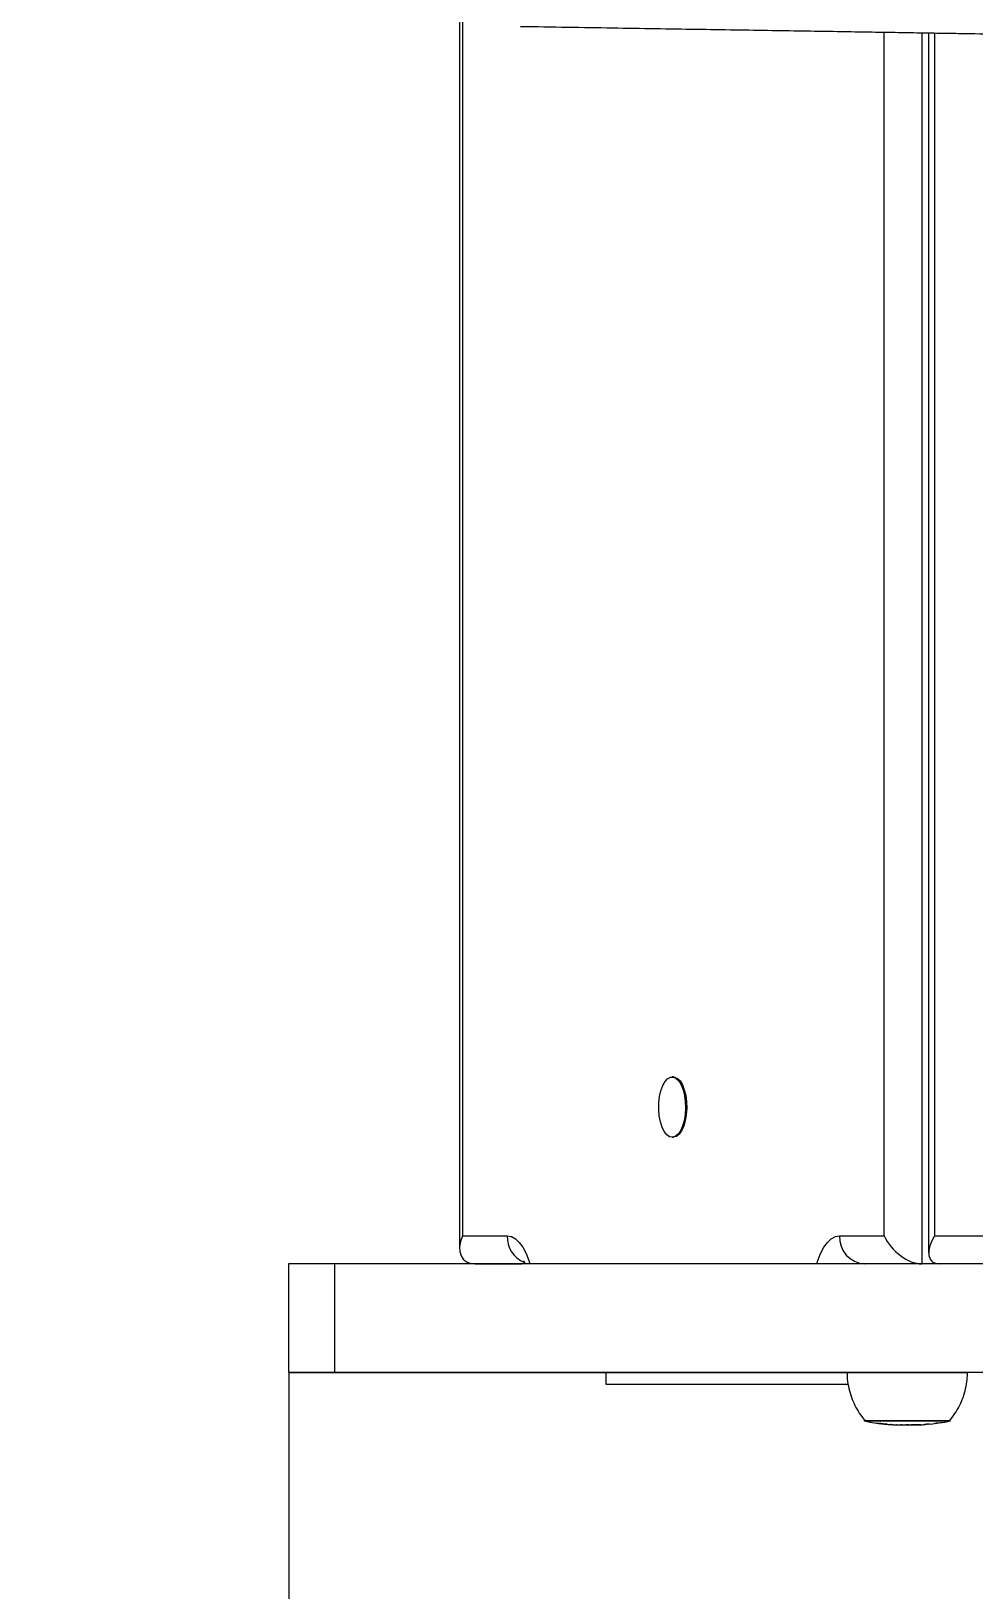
# Model space of a CAD drawing. Header units: millimetres. Extents: x -5411 to 4453, y -4856 to 4572.
# Drawn here: x -2352.3 to -2117.8, y -1251.6 to -863.9 of the extents above; entities that cross this region are included whole.
import ezdxf

# ---------------------------------------------------------------- set-up
doc = ezdxf.new("R2010")
doc.units = ezdxf.units.MM
for name, color, linetype in [('DIKOM_ОБЪЕКТ', 7, 'Continuous'), ('DIKOM_РАЗМЕР_ЗОНА', 7, 'Continuous'), ('DIKOM_РАЗМЕР_ОБЪЕКТА', 7, 'Continuous')]:
    doc.layers.add(name, color=color, linetype=linetype)
doc.styles.add('style1', font='arial.ttf', dxfattribs={"width": 0.8})
doc.dimstyles.new('1-50', dxfattribs={"dimtxt": 300, "dimasz": 200, "dimexe": 100, "dimexo": 0, "dimgap": 100, "dimtad": 1, "dimdec": 0, "dimtxsty": 'style1', "dimcen": 0, "dimclrd": 7, "dimclre": 7, "dimadec": 1, "dimazin": 2, "dimtfac": 1, "dimtdec": 0, "dimtmove": 1, "dimatfit": 3, "dimfxl": 0, "dimlwd": 25, "dimlwe": 18, "dimarcsym": 0})

# ---------------------------------------------------------------- blocks, each defined once
blk = doc.blocks.new('*D18')
at = {"layer": 'Defpoints', "color": 0, "transparency": 16777216}
for p in [(2387.05, 2132.04), (-2288.17, -1197.55), (-2288.17, -4149.78)]:
    blk.add_point(p, dxfattribs=at)
at = {"layer": 'DIKOM_РАЗМЕР_ОБЪЕКТА', "color": 7, "lineweight": 18, "transparency": 16777216}
for p, q in [((2387.05, 2132.04), (2387.05, -4249.78)), ((-2288.17, -1197.55), (-2288.17, -4249.78))]:
    blk.add_line(p, q, dxfattribs=at)
at = {"layer": 'DIKOM_РАЗМЕР_ОБЪЕКТА', "color": 7, "lineweight": 25, "transparency": 16777216}
blk.add_line((2187.05, -4149.78), (-2088.17, -4149.78), dxfattribs=at)
at = {"layer": 'DIKOM_РАЗМЕР_ОБЪЕКТА', "color": 7, "transparency": 16777216}
for points in [[(-2088.17, -4116.44), (-2088.17, -4183.11), (-2288.17, -4149.78)], [(2187.05, -4116.44), (2187.05, -4183.11), (2387.05, -4149.78)]]:
    blk.add_solid(points, dxfattribs=at)
at = {"layer": 'DIKOM_РАЗМЕР_ОБЪЕКТА', "color": 0, "transparency": 16777216, "insert": (49.44, -3896.6), "char_height": 300, "attachment_point": 5, "style": 'style1'}
blk.add_mtext('4700', dxfattribs=at)
blk = doc.blocks.new('*D17')
at = {"layer": 'Defpoints', "color": 0, "transparency": 16777216}
for p in [(2072.05, 2677.64), (-4352.5, -1563.61), (-993.06, -1563.61)]:
    blk.add_point(p, dxfattribs=at)
at = {"layer": 'DIKOM_РАЗМЕР_ОБЪЕКТА', "color": 7, "lineweight": 18, "transparency": 16777216}
for p, q in [((2072.05, 2677.64), (-4452.5, 2677.64)), ((-993.06, -1563.61), (-4452.5, -1563.61))]:
    blk.add_line(p, q, dxfattribs=at)
at = {"layer": 'DIKOM_РАЗМЕР_ОБЪЕКТА', "color": 7, "lineweight": 25, "transparency": 16777216}
blk.add_line((-4352.5, 2477.64), (-4352.5, -1363.61), dxfattribs=at)
at = {"layer": 'DIKOM_РАЗМЕР_ОБЪЕКТА', "color": 7, "transparency": 16777216}
for points in [[(-4385.83, 2477.64), (-4319.17, 2477.64), (-4352.5, 2677.64)], [(-4385.83, -1363.61), (-4319.17, -1363.61), (-4352.5, -1563.61)]]:
    blk.add_solid(points, dxfattribs=at)
at = {"layer": 'DIKOM_РАЗМЕР_ОБЪЕКТА', "color": 0, "transparency": 16777216, "insert": (-4505.67, 774.58), "char_height": 300, "attachment_point": 5, "rotation": 90, "style": 'style1'}
blk.add_mtext('4200', dxfattribs=at)
blk = doc.blocks.new('*D15')
at = {"layer": 'Defpoints', "color": 0, "transparency": 16777216}
for p in [(4453.3, 2185.88), (-3812.95, -1476.34), (4453.3, -4756.32)]:
    blk.add_point(p, dxfattribs=at)
at = {"layer": 'DIKOM_РАЗМЕР_ЗОНА', "color": 7, "lineweight": 18, "transparency": 16777216}
for p, q in [((4453.3, 2185.88), (4453.3, -4856.32)), ((-3812.95, -1476.34), (-3812.95, -4856.32))]:
    blk.add_line(p, q, dxfattribs=at)
at = {"layer": 'DIKOM_РАЗМЕР_ЗОНА', "color": 7, "lineweight": 25, "transparency": 16777216}
blk.add_line((-3612.95, -4756.32), (4253.3, -4756.32), dxfattribs=at)
at = {"layer": 'DIKOM_РАЗМЕР_ЗОНА', "color": 7, "transparency": 16777216}
for points in [[(-3612.95, -4722.99), (-3612.95, -4789.66), (-3812.95, -4756.32)], [(4253.3, -4722.99), (4253.3, -4789.66), (4453.3, -4756.32)]]:
    blk.add_solid(points, dxfattribs=at)
at = {"layer": 'DIKOM_РАЗМЕР_ЗОНА', "color": 0, "transparency": 16777216, "insert": (320.18, -4503.05), "char_height": 300, "attachment_point": 5, "style": 'style1'}
blk.add_mtext('8300', dxfattribs=at)
blk = doc.blocks.new('*D16')
at = {"layer": 'Defpoints', "color": 0, "transparency": 16777216}
for p in [(-4960.5, 4571.52), (2653.3, 4571.52), (491.45, -3022.36)]:
    blk.add_point(p, dxfattribs=at)
at = {"layer": 'DIKOM_РАЗМЕР_ЗОНА', "color": 7, "lineweight": 18, "transparency": 16777216}
for p, q in [((2653.3, 4571.52), (-5060.5, 4571.52)), ((491.45, -3022.36), (-5060.5, -3022.36))]:
    blk.add_line(p, q, dxfattribs=at)
at = {"layer": 'DIKOM_РАЗМЕР_ЗОНА', "color": 7, "lineweight": 25, "transparency": 16777216}
blk.add_line((-4960.5, -2822.36), (-4960.5, 4371.52), dxfattribs=at)
at = {"layer": 'DIKOM_РАЗМЕР_ЗОНА', "color": 7, "transparency": 16777216}
for points in [[(-4993.84, 4371.52), (-4927.17, 4371.52), (-4960.5, 4571.52)], [(-4993.84, -2822.36), (-4927.17, -2822.36), (-4960.5, -3022.36)]]:
    blk.add_solid(points, dxfattribs=at)
at = {"layer": 'DIKOM_РАЗМЕР_ЗОНА', "color": 0, "transparency": 16777216, "insert": (-5213.68, 774.58), "char_height": 300, "attachment_point": 5, "rotation": 90, "style": 'style1'}
blk.add_mtext('7600', dxfattribs=at)

msp = doc.modelspace()

# ---------------------------------------------------------------- linework, layer by layer
at = {"layer": 'DIKOM_ОБЪЕКТ', "color": 7, "linetype": 'Continuous', "lineweight": 15}
for p, q in [((-2245.73, -528.43), (-2245.73, -1166.66)), ((-2245, -531.55), (-2245, -1163.55)), ((-2140.07, -1163.54), (-2140.07, -864.19)), ((-2130.69, -864.34), (-2130.69, -1170.54)), ((-2129.02, -864.36), (-2129.02, -1167.82)), ((-2127.56, -864.39), (-2127.56, -1163.54)), ((-2192.54, -1124.04), (-2192.84, -1124.04)), ((-2192.84, -1139.04), (-2192.54, -1139.04)), ((-2245, -1163.55), (-2233.89, -1163.55)), ((-2151.19, -1163.54), (-2140.07, -1163.54)), ((-2127.56, -1163.54), (-2112.28, -1163.54)), ((-2288.27, -1170.55), (-2288.27, -1197.55)), ((-2276.73, -1197.55), (-2276.73, -1170.55)), ((-2241.85, -1170.55), (-2230.2, -1170.55)), ((-2227.67, -1197.55), (-2159.2, -1197.54)), ((-2223.61, -1197.55), (-2223.61, -1197.55)), ((-2222.19, -1197.55), (-2213.76, -1197.55)), ((-2150.7, -1197.54), (-2221.84, -1197.55)), ((-2221.84, -1197.55), (-2210.19, -1197.55)), ((-2213.76, -1197.55), (-2201.69, -1197.55)), ((-2213.76, -1197.55), (-2213.76, -1197.55)), ((-2210.19, -1197.55), (-2139.05, -1197.54)), ((-2209.29, -1200.56), (-2209.29, -1197.55)), ((-2209.29, -1200.56), (-2209.29, -1197.55)), ((-2133.22, -1197.54), (-2201.69, -1197.55)), ((-2201.69, -1197.55), (-2201.69, -1197.55)), ((-2150.7, -1197.54), (-2139.05, -1197.54)), ((-2147.14, -1197.54), (-2137.28, -1197.54)), ((-2133.22, -1197.54), (-2133.22, -1197.54)), ((-2116.21, -1197.55), (-2119.37, -1197.55)), ((-2149.06, -1200.56), (-2209.29, -1200.56)), ((-2209.29, -1200.56), (-2209.29, -1200.56)), ((-2149.06, -1200.56), (-2209.29, -1200.56)), ((-2141.87, -1210.15), (-2141.97, -1210.13)), ((-2141.49, -1210.19), (-2141.49, -1210.2)), ((-2141.49, -1210.2), (-2141.42, -1210.22)), ((-2138.27, -1210.52), (-2138.4, -1210.5)), ((-2137.94, -1210.52), (-2137.81, -1210.55)), ((-2136.99, -1210.58), (-2137.13, -1210.56)), ((-2135.63, -1210.6), (-2135.94, -1210.6)), ((-2134.25, -1210.6), (-2134.68, -1210.6)), ((-2133.85, -1210.58), (-2134.34, -1210.57)), ((-2130.51, -1210.53), (-2130.55, -1210.53)), ((-2129.55, -1210.44), (-2129.56, -1210.44)), ((-2128.82, -1210.38), (-2129.55, -1210.44)), ((-2129.35, -1210.4), (-2128.33, -1210.35)), ((-2129.1, -1210.4), (-2128.09, -1210.29)), ((-2127.98, -1210.31), (-2127.33, -1210.17)), ((-2127.12, -1210.17), (-2127.6, -1210.24)), ((-2127.29, -1210.2), (-2126.53, -1210.11)), ((-2127.29, -1210.2), (-2126.53, -1210.11)), ((-2127.12, -1210.14), (-2127.12, -1210.17)), ((-2127.11, -1210.17), (-2127.12, -1210.17)), ((-2127.11, -1210.14), (-2127.11, -1210.17)), ((-2126.04, -1210.02), (-2125.68, -1209.96))]:
    msp.add_line(p, q, dxfattribs=at)
at = {"layer": 'DIKOM_ОБЪЕКТ', "color": 7, "linetype": 'Continuous', "lineweight": 15, "flags": 128}
for points in [[(-2189.61, -1133.4), (-2189.86, -1134.92), (-2190.25, -1136.28), (-2190.76, -1137.42), (-2191.37, -1138.29), (-2192.05, -1138.83), (-2192.77, -1139.04), (-2193.49, -1138.9), (-2194.17, -1138.41), (-2194.8, -1137.61), (-2195.33, -1136.51), (-2195.75, -1135.19), (-2196.03, -1133.7), (-2196.16, -1132.1), (-2196.14, -1130.48), (-2195.96, -1128.91), (-2195.63, -1127.46), (-2195.18, -1126.2), (-2194.61, -1125.2), (-2193.96, -1124.49), (-2193.26, -1124.11), (-2192.54, -1124.07), (-2191.84, -1124.39), (-2191.17, -1125.04), (-2190.59, -1126), (-2190.11, -1127.21), (-2189.76, -1128.63), (-2189.56, -1130.18), (-2189.5, -1131.8), (-2189.61, -1133.4)], [(-2192.54, -1124.04), (-2192.24, -1124.07), (-2191.54, -1124.39), (-2190.88, -1125.04), (-2190.29, -1126), (-2189.82, -1127.21), (-2189.47, -1128.63), (-2189.26, -1130.18), (-2189.21, -1131.8), (-2189.31, -1133.4)], [(-2189.31, -1133.4), (-2189.56, -1134.92), (-2189.95, -1136.28), (-2190.47, -1137.42), (-2191.08, -1138.29), (-2191.76, -1138.83), (-2192.47, -1139.04), (-2192.54, -1139.04)], [(-2233.89, -1163.55), (-2232.84, -1163.73), (-2231.83, -1164.28), (-2230.86, -1165.18), (-2229.97, -1166.41), (-2229.17, -1167.94), (-2228.49, -1169.73), (-2228.25, -1170.54)], [(-2156.83, -1170.54), (-2156.58, -1169.73), (-2155.9, -1167.94), (-2155.11, -1166.41), (-2154.22, -1165.18), (-2153.25, -1164.28), (-2152.23, -1163.73), (-2151.19, -1163.54)], [(-2276.73, -1170.55), (-2279.4, -1170.55), (-2281.73, -1170.55), (-2283.71, -1170.55), (-2285.33, -1170.55), (-2286.61, -1170.55), (-2287.52, -1170.55), (-2288.08, -1170.55), (-2288.27, -1170.55), (-2288.27, -1170.55)], [(-2113.56, -1170.54), (-2126.57, -1170.54), (-2139.29, -1170.54), (-2151.72, -1170.54), (-2163.84, -1170.54), (-2175.67, -1170.54), (-2187.19, -1170.54), (-2198.41, -1170.54), (-2209.31, -1170.54), (-2219.9, -1170.54), (-2230.18, -1170.54), (-2240.14, -1170.54), (-2249.77, -1170.54), (-2259.09, -1170.54), (-2268.07, -1170.54), (-2276.73, -1170.55)], [(-2276.73, -1197.55), (-2279.4, -1197.55), (-2281.73, -1197.55), (-2283.71, -1197.55), (-2285.33, -1197.55), (-2286.61, -1197.55), (-2287.52, -1197.55), (-2288.08, -1197.55), (-2288.27, -1197.55), (-2288.1, -1197.55), (-2287.57, -1197.55), (-2286.68, -1197.55), (-2285.43, -1197.55), (-2283.83, -1197.55), (-2281.87, -1197.55), (-2279.57, -1197.55), (-2276.93, -1197.55), (-2273.95, -1197.55), (-2270.64, -1197.55), (-2267.02, -1197.55), (-2263.08, -1197.55), (-2258.84, -1197.55), (-2254.31, -1197.55), (-2249.51, -1197.55), (-2244.43, -1197.55), (-2239.09, -1197.55), (-2233.52, -1197.55), (-2227.71, -1197.55), (-2221.69, -1197.55), (-2215.46, -1197.55), (-2209.05, -1197.55), (-2202.47, -1197.55), (-2195.74, -1197.55), (-2188.86, -1197.55), (-2181.86, -1197.55), (-2174.76, -1197.55), (-2167.57, -1197.55), (-2160.31, -1197.55), (-2152.99, -1197.55), (-2149.33, -1197.55)], [(-2113.56, -1197.54), (-2126.57, -1197.54), (-2139.29, -1197.54), (-2151.72, -1197.54), (-2163.84, -1197.54), (-2175.67, -1197.54), (-2187.19, -1197.54), (-2198.41, -1197.54), (-2209.31, -1197.54), (-2219.9, -1197.54), (-2230.18, -1197.54), (-2240.14, -1197.54), (-2249.77, -1197.54), (-2259.09, -1197.54), (-2268.07, -1197.54), (-2276.73, -1197.55)], [(-2227.67, -1197.55), (-2228.3, -1197.55), (-2228.59, -1197.55), (-2228.53, -1197.55), (-2228.14, -1197.55), (-2227.41, -1197.55), (-2226.39, -1197.55), (-2225.11, -1197.55), (-2223.61, -1197.55)], [(-2165.27, -1197.55), (-2165.45, -1197.55), (-2165.97, -1197.55), (-2166.78, -1197.55), (-2167.81, -1197.55), (-2168.97, -1197.55), (-2170.16, -1197.55), (-2171.27, -1197.55), (-2172.2, -1197.55), (-2172.87, -1197.55), (-2173.23, -1197.55), (-2173.23, -1197.55), (-2172.87, -1197.55), (-2172.2, -1197.55), (-2171.27, -1197.55), (-2170.16, -1197.55), (-2168.97, -1197.55), (-2167.81, -1197.55), (-2166.78, -1197.55), (-2165.97, -1197.55), (-2165.45, -1197.55), (-2165.27, -1197.55)], [(-2165.27, -1197.55), (-2165.44, -1197.55), (-2165.96, -1197.55), (-2166.77, -1197.55), (-2167.81, -1197.55), (-2168.97, -1197.55), (-2170.16, -1197.55), (-2171.27, -1197.55), (-2172.2, -1197.55), (-2172.87, -1197.55), (-2173.22, -1197.55), (-2173.22, -1197.55), (-2172.87, -1197.55), (-2172.2, -1197.55), (-2171.27, -1197.55), (-2170.16, -1197.55), (-2168.97, -1197.55), (-2167.81, -1197.55), (-2166.77, -1197.55), (-2165.96, -1197.55), (-2165.44, -1197.55), (-2165.27, -1197.55)], [(-2147.14, -1197.54), (-2148.78, -1197.54), (-2150.52, -1197.54), (-2152.29, -1197.54), (-2154.01, -1197.54), (-2155.62, -1197.54), (-2157.05, -1197.54), (-2158.26, -1197.54), (-2159.2, -1197.54)], [(-2149.34, -1197.54), (-2149.25, -1197.54), (-2148.82, -1197.54), (-2148.05, -1197.54), (-2146.96, -1197.54), (-2145.58, -1197.54), (-2143.93, -1197.54), (-2142.06, -1197.54), (-2140, -1197.54), (-2137.82, -1197.54), (-2135.55, -1197.54)], [(-2133.22, -1197.54), (-2132.6, -1197.54), (-2132.3, -1197.54), (-2132.36, -1197.54), (-2132.75, -1197.54), (-2133.48, -1197.54), (-2134.5, -1197.54), (-2135.79, -1197.54), (-2137.28, -1197.54)], [(-2135.55, -1197.54), (-2133.25, -1197.54), (-2130.98, -1197.54), (-2128.79, -1197.54), (-2126.73, -1197.54), (-2124.84, -1197.54), (-2123.18, -1197.54), (-2121.78, -1197.54), (-2120.68, -1197.54), (-2119.89, -1197.54), (-2119.45, -1197.54), (-2119.34, -1197.54)], [(-2123.54, -1209.54), (-2123.7, -1209.54), (-2124.22, -1209.54), (-2125.09, -1209.54), (-2126.27, -1209.54), (-2127.73, -1209.54), (-2129.41, -1209.54), (-2131.26, -1209.54), (-2133.22, -1209.54), (-2135.21, -1209.54), (-2137.17, -1209.54), (-2139.04, -1209.54), (-2140.75, -1209.54), (-2142.23, -1209.54), (-2143.45, -1209.54), (-2144.36, -1209.54), (-2144.93, -1209.54), (-2145.14, -1209.54), (-2145.14, -1209.54)], [(-2144.84, -1209.54), (-2144.84, -1209.54), (-2144.64, -1209.54), (-2144.08, -1209.54), (-2143.2, -1209.54), (-2142.01, -1209.54), (-2140.57, -1209.54), (-2138.91, -1209.54), (-2137.09, -1209.54), (-2135.18, -1209.54)], [(-2135.18, -1209.54), (-2133.25, -1209.54), (-2131.35, -1209.54), (-2129.55, -1209.54), (-2127.91, -1209.54), (-2126.5, -1209.54), (-2125.35, -1209.54), (-2124.5, -1209.54), (-2124, -1209.54), (-2123.84, -1209.54)]]:
    msp.add_lwpolyline(points, dxfattribs=at)
at = {"layer": 'DIKOM_ОБЪЕКТ', "color": 7, "linetype": 'Continuous', "lineweight": 15}
for centre, radius, start, end in [((-2227.01, -1163.81), 6.88, 177.7905, 247.5049), ((-2144.53, -1163.89), 6.67, 177.024, 266.6783)]:
    msp.add_arc(centre, radius, start, end, dxfattribs=at)
for centre, major_axis, ratio, start_param, end_param in [((-2238.73, -1163.55), (5.95, 5.95), 0.620046, 2.125796, 3.696592), ((-2133.8, -1163.54), (5.95, -5.95), 0.620032, 4.157341, 5.728137), ((-2122.02, -1163.54), (6.28, 6.28), 0.491298, 2.027434, 3.59823)]:
    msp.add_ellipse(centre, major_axis=major_axis, ratio=ratio, start_param=start_param, end_param=end_param, dxfattribs=at)
for points, knots in [([(-2230.6, -862.75), (-2226.69, -862.81), (-2219.06, -862.93), (-2207.86, -863.11), (-2197.18, -863.28), (-2187.01, -863.44), (-2177.35, -863.59), (-2168.18, -863.74), (-2159.74, -863.87), (-2151.99, -863.99), (-2144.93, -864.11), (-2138.31, -864.21), (-2132.13, -864.31), (-2126.41, -864.41), (-2116.68, -864.56), (-2102.47, -864.79), (-2083.12, -865.11), (-2062.32, -865.45), (-2040.02, -865.82), (-2016.35, -866.21), (-1992.01, -866.62), (-1967.08, -867.03), (-1941.13, -867.47), (-1914.19, -867.93), (-1886.32, -868.4), (-1858.11, -868.88), (-1829.65, -869.36), (-1800.77, -869.85), (-1775.29, -870.29), (-1753.37, -870.66), (-1735.28, -870.97), (-1716.83, -871.29), (-1698.01, -871.62), (-1678.78, -871.95), (-1659.1, -872.3), (-1638.95, -872.65), (-1618.17, -873.02), (-1596.73, -873.4), (-1574.68, -873.8), (-1552.28, -874.2), (-1529.61, -874.6), (-1506.93, -875.01), (-1484.33, -875.42), (-1461.9, -875.82), (-1439.63, -876.22), (-1419.42, -876.58), (-1401.29, -876.9), (-1385.22, -877.19), (-1369.52, -877.47), (-1354.26, -877.74), (-1339.49, -877.99), (-1325.3, -878.24), (-1311.74, -878.47), (-1298.77, -878.69), (-1286.37, -878.9), (-1274.48, -879.1), (-1263.06, -879.29), (-1250.23, -879.51), (-1236.22, -879.73), (-1221.18, -879.98), (-1206.68, -880.21), (-1192.69, -880.44), (-1179.14, -880.65), (-1166.04, -880.86), (-1153.46, -881.05), (-1142.4, -881.23), (-1132.74, -881.38), (-1124.35, -881.51), (-1117.47, -881.62), (-1111.86, -881.7), (-1107.27, -881.78), (-1102.2, -881.85), (-1096.63, -881.94), (-1090.67, -882.03), (-1084.29, -882.13), (-1077.47, -882.24), (-1070.05, -882.36), (-1061.94, -882.49), (-1053.05, -882.63), (-1044.66, -882.76), (-1036.95, -882.89), (-1030.23, -883), (-1023.77, -883.1), (-1019.59, -883.17), (-1017.92, -883.2), (-1017.83, -883.2)], [0, 0, 0, 0, 0.012848, 0.025085, 0.036709, 0.04772, 0.058117, 0.067901, 0.077071, 0.084938, 0.092292, 0.099132, 0.105459, 0.111274, 0.11658, 0.134911, 0.153566, 0.172551, 0.193167, 0.21379, 0.234417, 0.255062, 0.275716, 0.29764, 0.319594, 0.341612, 0.363691, 0.385787, 0.407887, 0.420895, 0.43388, 0.446836, 0.459758, 0.472647, 0.485508, 0.498352, 0.51119, 0.52426, 0.537352, 0.550487, 0.563667, 0.576892, 0.58992, 0.602983, 0.616068, 0.629144, 0.639024, 0.648875, 0.658693, 0.668477, 0.678234, 0.687978, 0.697727, 0.707498, 0.717298, 0.727129, 0.73699, 0.746876, 0.761723, 0.77655, 0.79132, 0.806043, 0.82073, 0.835382, 0.849709, 0.863592, 0.873671, 0.883507, 0.893107, 0.897938, 0.903337, 0.909304, 0.915841, 0.922948, 0.930201, 0.937962, 0.946229, 0.955, 0.964274, 0.974054, 0.980168, 0.986466, 0.992943, 0.99962, 1, 1, 1, 1]), ([(-2229.85, -1169.8), (-2229.85, -1169.8), (-2229.83, -1169.82), (-2229.64, -1170.08), (-2229.48, -1170.41), (-2229.42, -1170.55)], [0, 0, 0, 0, 0.323813, 0.729052, 1, 1, 1, 1]), ([(-2149.32, -1197.54), (-2149.32, -1197.69), (-2149.36, -1198.64), (-2149.13, -1200.36), (-2148.64, -1202.64), (-2147.86, -1204.78), (-2146.87, -1206.73), (-2145.85, -1208.33), (-2145.09, -1209.22), (-2144.79, -1209.56)], [0, 0, 0, 0, 0.033615, 0.217244, 0.394897, 0.567089, 0.734086, 0.895968, 1, 1, 1, 1]), ([(-2123.92, -1209.63), (-2123.9, -1209.61), (-2123.36, -1209.05), (-2122.47, -1207.79), (-2121.31, -1205.85), (-2120.41, -1203.75), (-2119.77, -1201.55), (-2119.4, -1199.47), (-2119.38, -1198.13), (-2119.37, -1197.55)], [0, 0, 0, 0, 0.007888, 0.177126, 0.348462, 0.521156, 0.69473, 0.868866, 1, 1, 1, 1]), ([(-2145.05, -1209.55), (-2144.73, -1209.63), (-2143.71, -1209.87), (-2142.65, -1210.06), (-2141.91, -1210.15), (-2141.87, -1210.15)], [0, 0, 0, 0, 0.307804, 0.966118, 1, 1, 1, 1]), ([(-2141.97, -1210.13), (-2141.77, -1210.16), (-2141.37, -1210.21), (-2140.96, -1210.26), (-2140.76, -1210.29)], [0, 0, 0, 0, 0.51225, 1, 1, 1, 1]), ([(-2140.74, -1210.3), (-2140.86, -1210.28), (-2141.11, -1210.25), (-2141.36, -1210.22), (-2141.49, -1210.2)], [0, 0, 0, 0, 0.488437, 1, 1, 1, 1]), ([(-2140.97, -1210.27), (-2140.82, -1210.29), (-2140.49, -1210.34), (-2140.17, -1210.37), (-2140, -1210.38)], [0, 0, 0, 0, 0.49079, 1, 1, 1, 1]), ([(-2140.76, -1210.29), (-2140.56, -1210.31), (-2140.23, -1210.35), (-2139.77, -1210.4), (-2139.41, -1210.43), (-2139.13, -1210.46), (-2138.98, -1210.48), (-2138.95, -1210.48), (-2138.94, -1210.48)], [0, 0, 0, 0, 0.216652, 0.358803, 0.500949, 0.68798, 0.880672, 1, 1, 1, 1]), ([(-2139.39, -1210.44), (-2139.41, -1210.44), (-2139.45, -1210.44), (-2139.66, -1210.42), (-2139.88, -1210.39), (-2140.18, -1210.36), (-2140.47, -1210.33), (-2140.67, -1210.31), (-2140.74, -1210.3)], [0, 0, 0, 0, 0.278703, 0.446663, 0.583183, 0.720478, 0.895493, 1, 1, 1, 1]), ([(-2138.91, -1210.48), (-2138.78, -1210.49), (-2138.57, -1210.51), (-2138.35, -1210.52), (-2138.27, -1210.52)], [0, 0, 0, 0, 0.612088, 1, 1, 1, 1]), ([(-2138.4, -1210.5), (-2138.32, -1210.5), (-2138.17, -1210.51), (-2138.02, -1210.52), (-2137.94, -1210.52)], [0, 0, 0, 0, 0.47612, 1, 1, 1, 1]), ([(-2137.81, -1210.54), (-2137.64, -1210.55), (-2137.36, -1210.57), (-2137.09, -1210.58), (-2136.99, -1210.58)], [0, 0, 0, 0, 0.6509, 1, 1, 1, 1]), ([(-2137.13, -1210.56), (-2137.05, -1210.56), (-2136.9, -1210.57), (-2136.75, -1210.57), (-2136.67, -1210.57)], [0, 0, 0, 0, 0.483725, 1, 1, 1, 1]), ([(-2136.67, -1210.57), (-2136.65, -1210.58), (-2136.61, -1210.59), (-2136.56, -1210.59), (-2136.54, -1210.59)], [0, 0, 0, 0, 0.498492, 1, 1, 1, 1]), ([(-2136.54, -1210.59), (-2136.05, -1210.59), (-2135.49, -1210.6), (-2134.94, -1210.6), (-2134.89, -1210.59)], [0, 0, 0, 0, 0.896921, 1, 1, 1, 1]), ([(-2135.82, -1210.6), (-2135.82, -1210.6), (-2135.78, -1210.6), (-2135.66, -1210.6), (-2135.29, -1210.6), (-2134.79, -1210.6), (-2134.41, -1210.6), (-2134.22, -1210.6)], [0, 0, 0, 0, 0.027685, 0.277546, 0.508866, 0.751359, 1, 1, 1, 1]), ([(-2134.89, -1210.59), (-2134.78, -1210.6), (-2134.57, -1210.6), (-2134.36, -1210.6), (-2134.25, -1210.6)], [0, 0, 0, 0, 0.499714, 1, 1, 1, 1]), ([(-2134.68, -1210.6), (-2134.57, -1210.6), (-2134.28, -1210.6), (-2133.89, -1210.6), (-2133.69, -1210.6), (-2133.64, -1210.6)], [0, 0, 0, 0, 0.317209, 0.82631, 1, 1, 1, 1]), ([(-2133.93, -1210.6), (-2134.02, -1210.6), (-2134.13, -1210.6), (-2134.33, -1210.6), (-2134.44, -1210.6), (-2134.55, -1210.6)], [0, 0, 0, 0, 0.443383, 0.500089, 1, 1, 1, 1]), ([(-2134.22, -1210.6), (-2134.11, -1210.6), (-2133.81, -1210.6), (-2133.48, -1210.6), (-2133.34, -1210.6), (-2133.32, -1210.6)], [0, 0, 0, 0, 0.340232, 0.876589, 1, 1, 1, 1]), ([(-2133.64, -1210.6), (-2133.54, -1210.6), (-2133.34, -1210.6), (-2132.86, -1210.59), (-2132.5, -1210.58), (-2132.32, -1210.57)], [0, 0, 0, 0, 0.336148, 0.663426, 1, 1, 1, 1]), ([(-2132.29, -1210.58), (-2132.44, -1210.58), (-2132.72, -1210.59), (-2133.06, -1210.6), (-2133.3, -1210.6), (-2133.36, -1210.6), (-2133.38, -1210.6)], [0, 0, 0, 0, 0.286883, 0.529029, 0.771222, 1, 1, 1, 1]), ([(-2133.29, -1210.6), (-2133.18, -1210.6), (-2133, -1210.6), (-2132.91, -1210.6), (-2132.88, -1210.6), (-2132.88, -1210.6), (-2132.88, -1210.6)], [0, 0, 0, 0, 0.482711, 0.803538, 0.963879, 1, 1, 1, 1]), ([(-2133.09, -1210.6), (-2133.04, -1210.6), (-2132.94, -1210.6), (-2132.87, -1210.6), (-2132.87, -1210.6), (-2132.83, -1210.6), (-2132.78, -1210.6), (-2132.69, -1210.6), (-2132.32, -1210.59), (-2131.82, -1210.59), (-2131.36, -1210.56), (-2131.2, -1210.56)], [0, 0, 0, 0, 0.142843, 0.257743, 0.323823, 0.331852, 0.342664, 0.379905, 0.440875, 0.803504, 1, 1, 1, 1]), ([(-2132.32, -1210.57), (-2132.11, -1210.57), (-2131.73, -1210.56), (-2131.22, -1210.54), (-2130.84, -1210.53), (-2130.58, -1210.53), (-2130.53, -1210.53), (-2130.51, -1210.53)], [0, 0, 0, 0, 0.225286, 0.412927, 0.600095, 0.800066, 1, 1, 1, 1]), ([(-2130.96, -1210.55), (-2130.99, -1210.55), (-2131.04, -1210.55), (-2131.31, -1210.56), (-2131.63, -1210.56), (-2131.98, -1210.57), (-2132.2, -1210.58), (-2132.29, -1210.58)], [0, 0, 0, 0, 0.301812, 0.491364, 0.681097, 0.876454, 1, 1, 1, 1]), ([(-2130.97, -1210.55), (-2130.97, -1210.55), (-2130.94, -1210.55), (-2130.95, -1210.55), (-2130.96, -1210.55)], [0, 0, 0, 0, 0.166143, 1, 1, 1, 1]), ([(-2130.77, -1210.53), (-2130.5, -1210.53), (-2130.21, -1210.52), (-2129.91, -1210.49), (-2129.88, -1210.49)], [0, 0, 0, 0, 0.887054, 1, 1, 1, 1]), ([(-2130.06, -1210.46), (-2129.94, -1210.45), (-2129.7, -1210.44), (-2129.47, -1210.41), (-2129.35, -1210.4)], [0, 0, 0, 0, 0.513088, 1, 1, 1, 1]), ([(-2129.88, -1210.49), (-2129.89, -1210.49), (-2129.95, -1210.5), (-2130.01, -1210.48), (-2130.06, -1210.46)], [0, 0, 0, 0, 0.214781, 1, 1, 1, 1]), ([(-2127.33, -1210.17), (-2127.24, -1210.16), (-2127.03, -1210.13), (-2126.82, -1210.1), (-2126.71, -1210.08)], [0, 0, 0, 0, 0.456036, 1, 1, 1, 1]), ([(-2126.96, -1210.17), (-2126.97, -1210.18), (-2127.02, -1210.19), (-2127.07, -1210.18), (-2127.11, -1210.17)], [0, 0, 0, 0, 0.225925, 1, 1, 1, 1]), ([(-2126.71, -1210.08), (-2126.66, -1210.1), (-2126.59, -1210.13), (-2126.53, -1210.11), (-2126.51, -1210.1)], [0, 0, 0, 0, 0.70027, 1, 1, 1, 1]), ([(-2126.5, -1210.11), (-2126.48, -1210.1), (-2125.5, -1210), (-2124.55, -1209.77), (-2123.62, -1209.56)], [0, 0, 0, 0, 0.030123, 1, 1, 1, 1])]:
    msp.add_open_spline(points, degree=3, knots=knots, dxfattribs=at)

# ---------------------------------------------------------------- dimensions: what is measured, and where the dimension line sits
at = {"layer": 'DIKOM_РАЗМЕР_ЗОНА'}
dim = msp.add_linear_dim(base=(-4960.5, 4571.52), p1=(491.45, -3022.36), p2=(2653.3, 4571.52), angle=90, text='7600', dimstyle='1-50', dxfattribs=at)
dim.commit()
dim.dimension.update_dxf_attribs({"geometry": '*D16', "text_midpoint": (-4960.5, 774.58), "dimtype": 160})
dim = msp.add_linear_dim(base=(4453.3, -4756.32), p1=(-3812.95, -1476.34), p2=(4453.3, 2185.88), text='8300', dimstyle='1-50', dxfattribs=at)
dim.commit()
dim.dimension.update_dxf_attribs({"geometry": '*D15', "text_midpoint": (320.18, -4756.32), "dimtype": 160})
at = {"layer": 'DIKOM_РАЗМЕР_ОБЪЕКТА'}
dim = msp.add_linear_dim(base=(-4352.5, -1563.61), p1=(2072.05, 2677.64), p2=(-993.06, -1563.61), angle=90, text='4200', dimstyle='1-50', dxfattribs=at)
dim.commit()
dim.dimension.update_dxf_attribs({"geometry": '*D17', "text_midpoint": (-4252.5, 774.58), "dimtype": 160})
dim = msp.add_linear_dim(base=(-2288.17, -4149.78), p1=(2387.05, 2132.04), p2=(-2288.17, -1197.55), text='4700', dimstyle='1-50', dxfattribs=at)
dim.commit()
dim.dimension.update_dxf_attribs({"geometry": '*D18', "text_midpoint": (49.44, -4149.78), "dimtype": 160})

doc.saveas('drawing.dxf')
